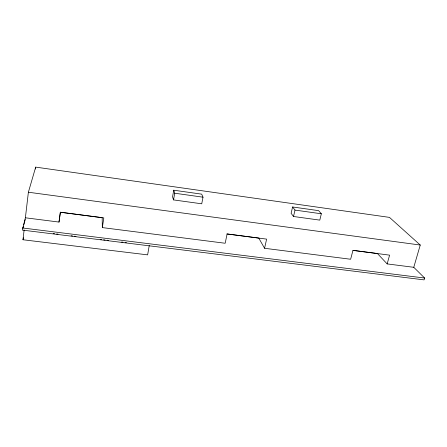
<?xml version="1.0" encoding="UTF-8"?>
<svg xmlns="http://www.w3.org/2000/svg" width="447" height="447" viewBox="0 0 447 447"><rect width="100%" height="100%" fill="white"/><g stroke="black" fill="none" stroke-linecap="round" stroke-linejoin="round"><path stroke-width="0.67" d="M413.771 267.3L420.253 245.04L389.477 217.387L35.687 167.117L28.384 192.227L25.39 217.79L22.35 230.093L424.102 279.883L424.65 278.045L413.771 267.3L387.152 263.909L377.43 253.538L352.929 250.348M149.259 245.459L147.633 254.868L22.981 239.754L24.132 229.937M35.464 169.011L35.687 167.117M25.39 217.79L59.004 222.075L60.306 212.236L103.805 217.907L102.341 227.596L225.187 243.257L227.098 233.971L266.619 239.123L264.568 248.281L350.632 259.254L352.962 250.376L389.6 255.148L387.152 263.909M59.004 222.075L60.418 212.224L102.162 217.661L102.341 227.596M173.749 190.21L172.564 196.82L173.52 199.904L201.737 203.804L203.011 197.188L201.686 194.149L173.749 190.21L174.727 193.221L173.52 199.904M292.589 206.978L291.12 213.308L293.511 216.493L319.789 220.125L321.343 213.783L318.627 210.649L292.589 206.978L295.003 210.09L321.343 213.783M293.511 216.493L295.003 210.09M22.981 239.754L23.512 237.737M22.898 228.093L23.44 226.093M23.803 224.757L25.261 219.427M22.596 227.976L424.65 278.045M53.171 233.541L54.551 233.708M56.624 233.965L58.009 234.139M71.14 235.77L72.526 235.938M74.599 236.195L75.979 236.368M100.178 239.368L101.558 239.542M103.631 239.799L105.017 239.972M107.09 240.229L108.47 240.397M121.606 242.028L122.986 242.201M125.065 242.458L126.445 242.626M226.92 233.921L258.752 238.072L264.568 248.281M28.384 192.227L420.253 245.04M174.727 193.221L203.011 197.188"/></g></svg>
